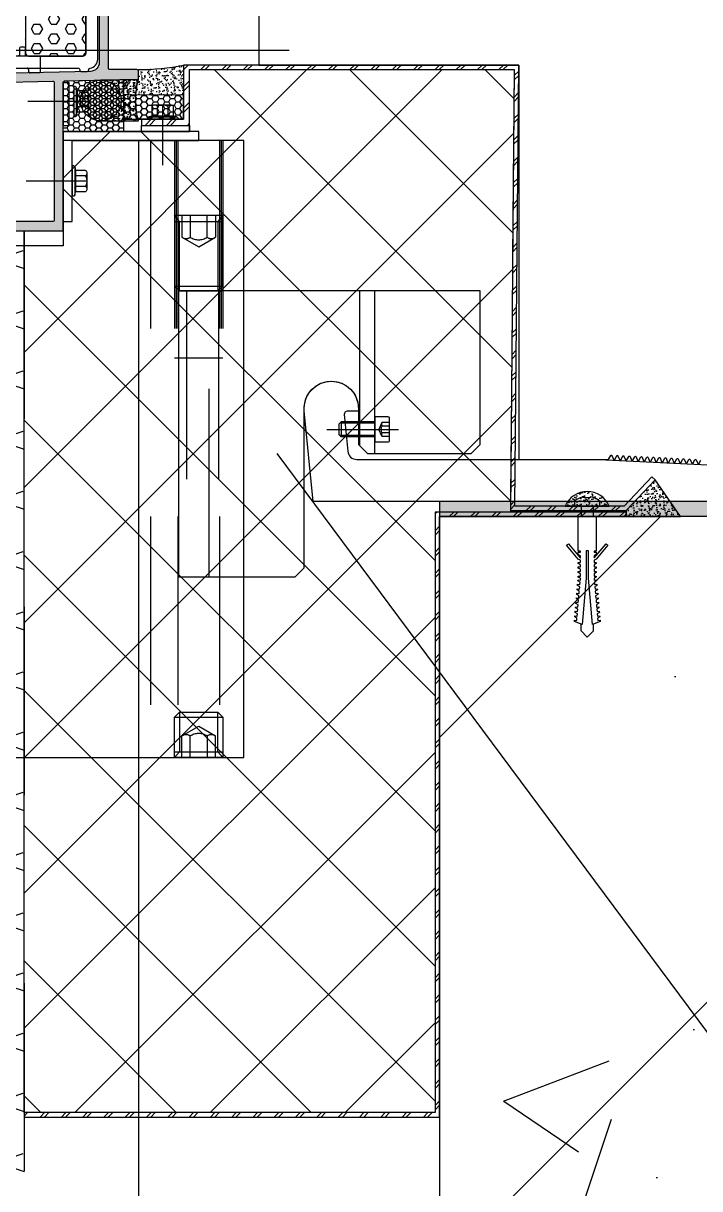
# Model space of a CAD drawing. Header units: millimetres. Extents: x 12351878 to 12381578, y 696206 to 738256.
# Drawn here: x 12376046.3 to 12376270.9, y 711310.2 to 711697.4 of the extents above; entities that cross this region are included whole.
import ezdxf

# ---------------------------------------------------------------- set-up
doc = ezdxf.new("R2010")
doc.units = ezdxf.units.MM
doc.header["$LTSCALE"] = 1000
for name, pattern in [('CENTER', [50.8, 31.75, -6.35, 6.35, -6.35]), ('CENTER2', [28.575, 19.05, -3.175, 3.175, -3.175]), ('DOT2', [0.125, 0, -0.125]), ('HIDDEN', [0.125, 0.0625, -0.0625]), ('HIDDEN2', [4.7625, 3.175, -1.5875])]:
    doc.linetypes.add(name, pattern=pattern)
for name, color, linetype in [('A-WALL', 5, 'Continuous'), ('A-WALL-PATT', 8, 'Continuous'), ('DIM_LEAD', 3, 'Continuous'), ('ELASTOMER', 6, 'Continuous'), ('ELASTOMER-V', 241, 'Continuous'), ('ELASTROMER-V', 241, 'Continuous'), ('EXTRUSION-V', 141, 'Continuous'), ('EXTRUSION1', 4, 'Continuous'), ('EXTRUSION2', 133, 'Continuous'), ('FASTENER', 191, 'Continuous'), ('GRID', 8, 'CENTER'), ('INSUL', 8, 'HIDDEN'), ('SILICONE', 8, 'Continuous'), ('STEEL', 3, 'Continuous'), ('STEEL-V', 71, 'Continuous'), ('SYMBOL', 7, 'Continuous'), ('型材断面填充', 254, 'Continuous')]:
    doc.layers.add(name, color=color, linetype=linetype)
pattern_1 = [(37.5, (-13517.786, -54191.9713), (-0.06299336, 1.92682377), [0, -1.52, 0, -1.7, 0, -1.625]), (7.5, (-13517.786, -54191.9713), (1.7697767, 2.82214607), [0, -0.82, 0, -1.37, 0, -0.525]), (327.5, (-13519.016, -54191.9713), (3.11414186, 0.005659054), [0, -0.5, 0, -1.8, 0, -2.35]), (317.5, (-13519.016, -54191.9713), (3.0061266, 0.87767556), [0, -0.25, 0, -1.18, 0, -1.35])]
pattern_2 = [(37.5, (-13517.786, -54191.9713), (-0.06299336, 1.92682377), [0, -1.52, 0, -1.7, 0, -1.625]), (7.5, (-13517.786, -54191.9713), (1.7697767, 2.82214607), [0, -0.82, 0, -1.37, 0, -0.525]), (327.5, (-13519.016, -54191.9713), (3.11414186, 0.005659054), [0, -0.5, 0, -1.8, 0, -2.35]), (317.5, (-13519.016, -54191.9713), (3.0061266, 0.87767556), [0, -0.25, 0, -1.18, 0, -1.35])]
pattern_3 = [(0, (-32889.2046, 32354.4644), (1.875, 1.082531755), [1.25, -2.5]), (120, (-32889.2046, 32354.4644), (-1.875, 1.082531755), [1.25, -2.5]), (60, (-32889.2046, 32354.4644), (4e-16, 2.16506351), [-2.5, 1.25])]

# ---------------------------------------------------------------- blocks, each defined once
blk = doc.blocks.new('*U60')
at = {"color": 0, "linetype": 'ByBlock'}
for p, q in [((-2, 0), (-2, -3.5)), ((2, 0), (2, -3.5))]:
    blk.add_line(p, q, dxfattribs=at)
blk.add_lwpolyline([(-3.63, 2.14, -0.09906), (-0.96, 3.06), (-0.96, 2.73), (0.96, 2.73), (0.96, 3.06, -0.09906), (3.63, 2.14, -0.266588), (4.2, 1.15), (4.2, 0.24, -0.414214), (3.96, 0), (-3.96, 0, -0.414214), (-4.2, 0.24), (-4.2, 1.15, -0.266588)], format="xyb", close=True, dxfattribs=at)
blk.add_lwpolyline([(-6.86, -13), (-3, -17.59), (-2.25, -17.97), (-2.25, -18.72), (-3, -18.72), (-3, -19.09), (-2.25, -19.47), (-2.25, -20.22), (-3, -20.22), (-3, -20.59), (-2.25, -20.97), (-2.25, -21.72), (-3, -21.72), (-3, -22.09), (-2.25, -22.47), (-2.25, -23.22), (-3, -23.22), (-3, -23.59), (-2.25, -23.97), (-2.25, -24.56), (-3.06, -24.49), (-3.11, -24.86), (-2.38, -25.3), (-2.45, -26.04), (-3.2, -25.98), (-3.22, -26.35), (-2.52, -26.79), (-2.58, -27.54), (-3.33, -27.47), (-3.36, -27.85), (-2.64, -28.29), (-2.72, -29.03), (-3.47, -28.97), (-3.49, -29.34), (-2.78, -29.78), (-2.85, -30.53), (-3.58, -30.46), (-3.62, -30.84), (-2.91, -31.27), (-2.97, -32.02), (-3.72, -31.96), (-3.75, -32.33), (-3.05, -32.77), (-3.11, -33.52), (-3.86, -33.45), (-3.88, -33.82), (-3.16, -34.26), (-3.24, -35.01), (-3.97, -34.95), (-4.02, -35.32), (-3.3, -35.76), (-3.36, -36.51), (-4.11, -36.44), (-4.14, -36.81), (-3.43, -37.25), (-3.49, -38), (-4.24, -37.93), (-4.28, -38.31), (-1.72, -39.28), (-0.38, -23.89), (-0.38, -14.88), (0.37, -14.88), (0.37, -23.89), (1.72, -39.28), (4.28, -38.31), (4.23, -37.93), (3.5, -38), (3.42, -37.25), (4.14, -36.81), (4.11, -36.44), (3.36, -36.51), (3.28, -35.76), (4.01, -35.32), (3.97, -34.95), (3.22, -35.01), (3.17, -34.26), (3.87, -33.82), (3.84, -33.45), (3.09, -33.52), (3.03, -32.77), (3.75, -32.33), (3.7, -31.96), (2.97, -32.02), (2.89, -31.27), (3.62, -30.84), (3.59, -30.46), (2.84, -30.53), (2.78, -29.78), (3.48, -29.34), (3.45, -28.97), (2.7, -29.03), (2.64, -28.29), (3.34, -27.85), (3.32, -27.47), (2.57, -27.54), (2.51, -26.79), (3.22, -26.35), (3.2, -25.98), (2.45, -26.04), (2.37, -25.3), (3.09, -24.86), (3.06, -24.49), (2.25, -24.56), (2.25, -23.97), (3, -23.59), (3, -23.22), (2.25, -23.22), (2.25, -22.47), (3, -22.09), (3, -21.72), (2.25, -21.72), (2.25, -20.97), (3, -20.59), (3, -20.22), (2.25, -20.22), (2.25, -19.47), (3, -19.09), (3, -18.72), (2.25, -18.72), (2.25, -17.97), (3, -17.59), (6.86, -13), (6.28, -12.51), (2.33, -17.22), (2.25, -17.22), (2.25, -16.47), (3, -16.09), (3, -15.34), (2.25, -15.34), (2.25, -14.97), (3, -14.97), (3, -3.5), (-3, -3.5), (-3, -14.97), (-2.25, -14.97), (-2.25, -15.34), (-3, -15.34), (-3, -16.09), (-2.25, -16.47), (-2.25, -17.22), (-2.34, -17.22), (-6.29, -12.51)], close=True, dxfattribs=at)
blk.add_lwpolyline([(-2, -39.18), (-2, -41.51), (0, -43.5), (2, -41.49), (2, -39.18)], dxfattribs=at)
blk = doc.blocks.new('20211011-LC14')
at = {"layer": '型材断面填充', "linetype": 'ByBlock'}
h = blk.add_hatch(color=256, dxfattribs=at)
edge = h.paths.add_edge_path()
edge.add_line((45.5, -60), (175, -60))
edge.add_line((175, -60), (175, -10.75))
edge.add_arc((175.5, -10.75), 0.5, 91.2499, 180, ccw=False)
edge.add_line((175.49, -10.25), (200, -9.72))
edge.add_line((200, -9.72), (200, -7))
edge.add_arc((199.5, -7), 0.5, 0, 90)
edge.add_line((199.5, -6.5), (190.5, -6.5))
edge.add_arc((190.5, -6), 0.5, 180, 270, ccw=False)
edge.add_line((190, -6), (190, 30.51))
edge.add_arc((189, 30.51), 1, 0, 52.4314)
edge.add_line((189.61, 31.3), (183.77, 35.79))
edge.add_arc((183.16, 35), 1, 52.4314, 90)
edge.add_line((183.16, 36), (177, 36))
edge.add_arc((177, 35.5), 0.5, 90, 180)
edge.add_line((176.5, 35.5), (176.5, 35))
edge.add_arc((177, 35), 0.5, 180, 270)
edge.add_line((177, 34.5), (178, 34.5))
edge.add_line((178, 34.5), (178, 33))
edge.add_arc((179, 33), 1, 180, 277.4377)
edge.add_arc((179.2, 32.3), 0.3, 256.3983, 360)
edge.add_line((179.5, 32.3), (179.5, 34))
edge.add_line((179.5, 34), (181.5, 34))
edge.add_line((181.5, 34), (181.5, 24))
edge.add_line((181.5, 24), (179.5, 24))
edge.add_line((179.5, 24), (179.5, 25.7))
edge.add_arc((179.2, 25.7), 0.3, 0, 103.6017)
edge.add_arc((179, 25), 1, 82.5623, 180)
edge.add_line((178, 25), (178, 23))
edge.add_arc((179, 23), 1, 180, 270)
edge.add_line((179, 22), (181.5, 22))
edge.add_arc((181.5, 24), 2, 270, 360)
edge.add_line((183.5, 24), (183.5, 27))
edge.add_arc((185.25, 27), 1.75, 0, 180, ccw=False)
edge.add_line((187, 27), (187, -4.06))
edge.add_arc((184, -4.06), 3, 271.2499, 360, ccw=False)
edge.add_line((184.07, -7.06), (132, -8.2))
edge.add_line((132, -8.2), (111.5, -8.2))
edge.add_line((111.5, -8.2), (111.5, -1.5))
edge.add_line((111.5, -1.5), (112.5, -1.5))
edge.add_line((112.5, -1.5), (112.5, 0.5))
edge.add_line((112.5, 0.5), (111.5, 0.5))
edge.add_line((111.5, 0.5), (111.5, 32))
edge.add_arc((112.5, 32), 1, 90, 180, ccw=False)
edge.add_line((112.5, 33), (116, 33))
edge.add_arc((116, 32), 1, 0, 90, ccw=False)
edge.add_line((117, 32), (117, 24))
edge.add_arc((119, 24), 2, 180, 270)
edge.add_line((119, 22), (124, 22))
edge.add_arc((124, 23), 1, 270, 360)
edge.add_line((125, 23), (125, 25))
edge.add_arc((124, 25), 1, 0, 97.4377)
edge.add_arc((123.8, 25.7), 0.3, 76.3983, 180)
edge.add_line((123.5, 25.7), (123.5, 24))
edge.add_line((123.5, 24), (120, 24))
edge.add_line((120, 24), (120, 34))
edge.add_line((120, 34), (123.5, 34))
edge.add_line((123.5, 34), (123.5, 32.3))
edge.add_arc((123.8, 32.3), 0.3, 180, 283.6017)
edge.add_arc((124, 33), 1, 262.5623, 360)
edge.add_line((125, 33), (125, 35))
edge.add_arc((124, 35), 1, 0, 90)
edge.add_line((124, 36), (103.5, 36))
edge.add_arc((103.5, 35.5), 0.5, 90, 180)
edge.add_line((103, 35.5), (103, 35))
edge.add_arc((103.5, 35), 0.5, 180, 270)
edge.add_line((103.5, 34.5), (105, 34.5))
edge.add_line((105, 34.5), (105, 33))
edge.add_arc((106, 33), 1, 180, 277.4377)
edge.add_arc((106.2, 32.3), 0.3, 256.3983, 360)
edge.add_line((106.5, 32.3), (106.5, 34))
edge.add_line((106.5, 34), (108.5, 34))
edge.add_line((108.5, 34), (108.5, 24))
edge.add_line((108.5, 24), (106.5, 24))
edge.add_line((106.5, 24), (106.5, 25.7))
edge.add_arc((106.2, 25.7), 0.3, 0, 103.6017)
edge.add_arc((106, 25), 1, 82.5623, 180)
edge.add_line((105, 25), (105, 19.5))
edge.add_arc((105.5, 19.5), 0.5, 180, 270)
edge.add_arc((105.5, 19.5), 0.5, 270, 360)
edge.add_line((106, 19.5), (106, 21.5))
edge.add_arc((106.5, 21.5), 0.5, 90, 180, ccw=False)
edge.add_line((106.5, 22), (108, 22))
edge.add_arc((108, 21.5), 0.5, 0, 90, ccw=False)
edge.add_line((108.5, 21.5), (108.5, -7.73))
edge.add_arc((107.5, -7.73), 1, 271.2499, 360, ccw=False)
edge.add_line((107.52, -8.73), (45.5, -10))
edge.add_line((45.5, -10), (45.5, -60))
edge = h.paths.add_edge_path(flags=16)
edge.add_arc((75.01, -51.29), 1.25, 42.0226, 150)
edge.add_arc((75.01, -51.29), 1.25, 150, 222.0226)
edge.add_arc((72, -54), 2.8, 38.5196, 42.0226, ccw=False)
edge.add_line((74.19, -52.26), (74.07, -52.35))
edge.add_arc((72, -54), 2.65, 21.4804, 38.5196, ccw=False)
edge.add_line((74.47, -53.03), (74.61, -52.97))
edge.add_arc((72, -54), 2.8, -81.4804, 21.4804, ccw=False)
edge.add_line((72.41, -56.77), (72.39, -56.62))
edge.add_arc((72, -54), 2.65, 261.4804, 278.5196, ccw=False)
edge.add_line((71.61, -56.62), (71.59, -56.77))
edge.add_arc((72, -54), 2.8, 158.5196, 261.4804, ccw=False)
edge.add_line((69.39, -52.97), (69.53, -53.03))
edge.add_arc((72, -54), 2.65, 141.4804, 158.5196, ccw=False)
edge.add_line((69.93, -52.35), (69.81, -52.26))
edge.add_arc((72, -54), 2.8, 137.9774, 141.4804, ccw=False)
edge.add_arc((68.99, -51.29), 1.25, 317.9774, 390)
edge.add_arc((68.99, -51.29), 1.25, 30, 137.9774)
edge.add_arc((72, -54), 5.3, 137.9774, 205.5332)
edge.add_arc((66.77, -56.5), 0.5, -90, 25.5332, ccw=False)
edge.add_line((66.77, -57), (49, -57))
edge.add_arc((49, -56.5), 0.5, 180, 270, ccw=False)
edge.add_line((48.5, -56.5), (48.5, -13.51))
edge.add_arc((49, -13.51), 0.5, 91.2499, 180, ccw=False)
edge.add_line((48.99, -13.01), (70.24, -12.55))
edge.add_arc((70.25, -13.05), 0.5, 0, 91.2499, ccw=False)
edge.add_line((70.75, -13.05), (70.75, -17.47))
edge.add_arc((70.25, -17.47), 0.5, 287.5612, 360, ccw=False)
edge.add_arc((72, -23), 5.3, 107.5612, 222.0226)
edge.add_arc((68.99, -25.71), 1.25, 222.0226, 330)
edge.add_arc((68.99, -25.71), 1.25, 330, 402.0226)
edge.add_arc((72, -23), 2.8, 218.5196, 222.0226, ccw=False)
edge.add_line((69.81, -24.74), (69.93, -24.65))
edge.add_arc((72, -23), 2.65, 201.4804, 218.5196, ccw=False)
edge.add_line((69.53, -23.97), (69.39, -24.03))
edge.add_arc((72, -23), 2.8, 98.5196, 201.4804, ccw=False)
edge.add_line((71.59, -20.23), (71.61, -20.38))
edge.add_arc((72, -23), 2.65, 81.4804, 98.5196, ccw=False)
edge.add_line((72.39, -20.38), (72.41, -20.23))
edge.add_arc((72, -23), 2.8, -21.4804, 81.4804, ccw=False)
edge.add_line((74.61, -24.03), (74.47, -23.97))
edge.add_arc((72, -23), 2.65, 321.4804, 338.5196, ccw=False)
edge.add_line((74.07, -24.65), (74.19, -24.74))
edge.add_arc((72, -23), 2.8, 317.9774, 321.4804, ccw=False)
edge.add_arc((75.01, -25.71), 1.25, 137.9774, 210)
edge.add_arc((75.01, -25.71), 1.25, 210, 317.9774)
edge.add_arc((72, -23), 5.3, 317.9774, 432.4388)
edge.add_arc((73.75, -17.47), 0.5, 180, 252.4388, ccw=False)
edge.add_line((73.25, -17.47), (73.25, -12.97))
edge.add_arc((73.75, -12.97), 0.5, 91.2499, 180, ccw=False)
edge.add_line((73.74, -12.47), (148.24, -10.85))
edge.add_arc((148.25, -11.35), 0.5, 0, 91.2499, ccw=False)
edge.add_line((148.75, -11.35), (148.75, -17.47))
edge.add_arc((148.25, -17.47), 0.5, 287.5612, 360, ccw=False)
edge.add_arc((150, -23), 5.3, 107.5612, 222.0226)
edge.add_arc((146.99, -25.71), 1.25, 222.0226, 330)
edge.add_arc((146.99, -25.71), 1.25, 330, 402.0226)
edge.add_arc((150, -23), 2.8, 218.5196, 222.0226, ccw=False)
edge.add_line((147.81, -24.74), (147.93, -24.65))
edge.add_arc((150, -23), 2.65, 201.4804, 218.5196, ccw=False)
edge.add_line((147.53, -23.97), (147.39, -24.03))
edge.add_arc((150, -23), 2.8, 98.5196, 201.4804, ccw=False)
edge.add_line((149.59, -20.23), (149.61, -20.38))
edge.add_arc((150, -23), 2.65, 81.4804, 98.5196, ccw=False)
edge.add_line((150.39, -20.38), (150.41, -20.23))
edge.add_arc((150, -23), 2.8, -21.4804, 81.4804, ccw=False)
edge.add_line((152.61, -24.03), (152.47, -23.97))
edge.add_arc((150, -23), 2.65, 321.4804, 338.5196, ccw=False)
edge.add_line((152.07, -24.65), (152.19, -24.74))
edge.add_arc((150, -23), 2.8, 317.9774, 321.4804, ccw=False)
edge.add_arc((153.01, -25.71), 1.25, 137.9774, 210)
edge.add_arc((153.01, -25.71), 1.25, 210, 317.9774)
edge.add_arc((150, -23), 5.3, 317.9774, 432.4388)
edge.add_arc((151.75, -17.47), 0.5, 180, 252.4388, ccw=False)
edge.add_line((151.25, -17.47), (151.25, -11.27))
edge.add_arc((151.75, -11.27), 0.5, 91.2499, 180, ccw=False)
edge.add_line((151.74, -10.77), (171.49, -10.34))
edge.add_arc((171.5, -10.84), 0.5, 0, 91.2499, ccw=False)
edge.add_line((172, -10.84), (172, -56.5))
edge.add_arc((171.5, -56.5), 0.5, -90, 0, ccw=False)
edge.add_line((171.5, -57), (155.23, -57))
edge.add_arc((155.23, -56.5), 0.5, 154.4668, 270, ccw=False)
edge.add_arc((150, -54), 5.3, 334.4668, 402.0226)
edge.add_arc((153.01, -51.29), 1.25, 42.0226, 150)
edge.add_arc((153.01, -51.29), 1.25, 150, 222.0226)
edge.add_arc((150, -54), 2.8, 38.5196, 42.0226, ccw=False)
edge.add_line((152.19, -52.26), (152.07, -52.35))
edge.add_arc((150, -54), 2.65, 21.4804, 38.5196, ccw=False)
edge.add_line((152.47, -53.03), (152.61, -52.97))
edge.add_arc((150, -54), 2.8, -81.4804, 21.4804, ccw=False)
edge.add_line((150.41, -56.77), (150.39, -56.62))
edge.add_arc((150, -54), 2.65, 261.4804, 278.5196, ccw=False)
edge.add_line((149.61, -56.62), (149.59, -56.77))
edge.add_arc((150, -54), 2.8, 158.5196, 261.4804, ccw=False)
edge.add_line((147.39, -52.97), (147.53, -53.03))
edge.add_arc((150, -54), 2.65, 141.4804, 158.5196, ccw=False)
edge.add_line((147.93, -52.35), (147.81, -52.26))
edge.add_arc((150, -54), 2.8, 137.9774, 141.4804, ccw=False)
edge.add_arc((146.99, -51.29), 1.25, 317.9774, 390)
edge.add_arc((146.99, -51.29), 1.25, 30, 137.9774)
edge.add_arc((150, -54), 5.3, 137.9774, 205.5332)
edge.add_arc((144.77, -56.5), 0.5, -90, 25.5332, ccw=False)
edge.add_line((144.77, -57), (116.23, -57))
edge.add_arc((116.23, -56.5), 0.5, 154.4668, 270, ccw=False)
edge.add_arc((111, -54), 5.3, 334.4668, 402.0226)
edge.add_arc((114.01, -51.29), 1.25, 42.0226, 150)
edge.add_arc((114.01, -51.29), 1.25, 150, 222.0226)
edge.add_arc((111, -54), 2.8, 38.5196, 42.0226, ccw=False)
edge.add_line((113.19, -52.26), (113.07, -52.35))
edge.add_arc((111, -54), 2.65, 21.4804, 38.5196, ccw=False)
edge.add_line((113.47, -53.03), (113.61, -52.97))
edge.add_arc((111, -54), 2.8, -81.4804, 21.4804, ccw=False)
edge.add_line((111.41, -56.77), (111.39, -56.62))
edge.add_arc((111, -54), 2.65, 261.4804, 278.5196, ccw=False)
edge.add_line((110.61, -56.62), (110.59, -56.77))
edge.add_arc((111, -54), 2.8, 158.5196, 261.4804, ccw=False)
edge.add_line((108.39, -52.97), (108.53, -53.03))
edge.add_arc((111, -54), 2.65, 141.4804, 158.5196, ccw=False)
edge.add_line((108.93, -52.35), (108.81, -52.26))
edge.add_arc((111, -54), 2.8, 137.9774, 141.4804, ccw=False)
edge.add_arc((107.99, -51.29), 1.25, 317.9774, 390)
edge.add_arc((107.99, -51.29), 1.25, 30, 137.9774)
edge.add_arc((111, -54), 5.3, 137.9774, 205.5332)
edge.add_arc((105.77, -56.5), 0.5, -90, 25.5332, ccw=False)
edge.add_line((105.77, -57), (77.23, -57))
edge.add_arc((77.23, -56.5), 0.5, 154.4668, 270, ccw=False)
edge.add_arc((72, -54), 5.3, 334.4668, 402.0226)
at = {"color": 0, "linetype": 'ByBlock'}
for points in [[(45.5, -60), (175, -60), (175, -10.75, -0.407839), (175.49, -10.25), (200, -9.72), (200, -7, 0.414214), (199.5, -6.5), (190.5, -6.5, -0.414214), (190, -6), (190, 30.51, 0.232852), (189.61, 31.3), (183.77, 35.79, 0.165408), (183.16, 36), (177, 36, 0.414214), (176.5, 35.5), (176.5, 35, 0.414214), (177, 34.5), (178, 34.5), (178, 33, 0.452767), (179.13, 32.01, 0.485583), (179.5, 32.3), (179.5, 34), (181.5, 34), (181.5, 24), (179.5, 24), (179.5, 25.7, 0.485583), (179.13, 25.99, 0.452767), (178, 25), (178, 23, 0.414214), (179, 22), (181.5, 22, 0.414214), (183.5, 24), (183.5, 27, -1), (187, 27), (187, -4.06, -0.407839), (184.07, -7.06), (132, -8.2), (111.5, -8.2), (111.5, -1.5), (112.5, -1.5), (112.5, 0.5), (111.5, 0.5), (111.5, 32, -0.414214), (112.5, 33), (116, 33, -0.414214), (117, 32), (117, 24, 0.414214), (119, 22), (124, 22, 0.414214), (125, 23), (125, 25, 0.452767), (123.87, 25.99, 0.485583), (123.5, 25.7), (123.5, 24), (120, 24), (120, 34), (123.5, 34), (123.5, 32.3, 0.485583), (123.87, 32.01, 0.452767), (125, 33), (125, 35, 0.414214), (124, 36), (103.5, 36, 0.414214), (103, 35.5), (103, 35, 0.414214), (103.5, 34.5), (105, 34.5), (105, 33, 0.452767), (106.13, 32.01, 0.485583), (106.5, 32.3), (106.5, 34), (108.5, 34), (108.5, 24), (106.5, 24), (106.5, 25.7, 0.485583), (106.13, 25.99, 0.452767), (105, 25), (105, 19.5, 0.414214), (105.5, 19, 0.414214), (106, 19.5), (106, 21.5, -0.414214), (106.5, 22), (108, 22, -0.414214), (108.5, 21.5), (108.5, -7.73, -0.407839), (107.52, -8.73), (45.5, -10)], [(75.94, -50.45, 0.509401), (73.93, -50.66, 0.325029), (74.08, -52.13, -0.015286), (74.19, -52.26), (74.07, -52.35, -0.074485), (74.47, -53.03), (74.61, -52.97, -0.482132), (72.41, -56.77), (72.39, -56.62, -0.074485), (71.61, -56.62), (71.59, -56.77, -0.482132), (69.39, -52.97), (69.53, -53.03, -0.074485), (69.93, -52.35), (69.81, -52.26, -0.015286), (69.92, -52.13, 0.325029), (70.07, -50.66, 0.509401), (68.06, -50.45, 0.303613), (67.22, -56.28, -0.55165), (66.77, -57), (49, -57, -0.414214), (48.5, -56.5), (48.5, -13.51, -0.407839), (48.99, -13.01), (70.24, -12.55, -0.420617), (70.75, -13.05), (70.75, -17.47, -0.327038), (70.4, -17.95, 0.545565), (68.06, -26.55, 0.509401), (70.07, -26.34, 0.325029), (69.92, -24.87, -0.015286), (69.81, -24.74), (69.93, -24.65, -0.074485), (69.53, -23.97), (69.39, -24.03, -0.482132), (71.59, -20.23), (71.61, -20.38, -0.074485), (72.39, -20.38), (72.41, -20.23, -0.482132), (74.61, -24.03), (74.47, -23.97, -0.074485), (74.07, -24.65), (74.19, -24.74, -0.015286), (74.08, -24.87, 0.325029), (73.93, -26.34, 0.509401), (75.94, -26.55, 0.545565), (73.6, -17.95, -0.327038), (73.25, -17.47), (73.25, -12.97, -0.407839), (73.74, -12.47), (148.24, -10.85, -0.420617), (148.75, -11.35), (148.75, -17.47, -0.327038), (148.4, -17.95, 0.545565), (146.06, -26.55, 0.509401), (148.07, -26.34, 0.325029), (147.92, -24.87, -0.015286), (147.81, -24.74), (147.93, -24.65, -0.074485), (147.53, -23.97), (147.39, -24.03, -0.482132), (149.59, -20.23), (149.61, -20.38, -0.074485), (150.39, -20.38), (150.41, -20.23, -0.482132), (152.61, -24.03), (152.47, -23.97, -0.074485), (152.07, -24.65), (152.19, -24.74, -0.015286), (152.08, -24.87, 0.325029), (151.93, -26.34, 0.509401), (153.94, -26.55, 0.545565), (151.6, -17.95, -0.327038), (151.25, -17.47), (151.25, -11.27, -0.407839), (151.74, -10.77), (171.49, -10.34, -0.420617), (172, -10.84), (172, -56.5, -0.414214), (171.5, -57), (155.23, -57, -0.55165), (154.78, -56.28, 0.303613), (153.94, -50.45, 0.509401), (151.93, -50.66, 0.325029), (152.08, -52.13, -0.015286), (152.19, -52.26), (152.07, -52.35, -0.074485), (152.47, -53.03), (152.61, -52.97, -0.482132), (150.41, -56.77), (150.39, -56.62, -0.074485), (149.61, -56.62), (149.59, -56.77, -0.482132), (147.39, -52.97), (147.53, -53.03, -0.074485), (147.93, -52.35), (147.81, -52.26, -0.015286), (147.92, -52.13, 0.325029), (148.07, -50.66, 0.509401), (146.06, -50.45, 0.303613), (145.22, -56.28, -0.55165), (144.77, -57), (116.23, -57, -0.55165), (115.78, -56.28, 0.303613), (114.94, -50.45, 0.509401), (112.93, -50.66, 0.325029), (113.08, -52.13, -0.015286), (113.19, -52.26), (113.07, -52.35, -0.074485), (113.47, -53.03), (113.61, -52.97, -0.482132), (111.41, -56.77), (111.39, -56.62, -0.074485), (110.61, -56.62), (110.59, -56.77, -0.482132), (108.39, -52.97), (108.53, -53.03, -0.074485), (108.93, -52.35), (108.81, -52.26, -0.015286), (108.92, -52.13, 0.325029), (109.07, -50.66, 0.509401), (107.06, -50.45, 0.303613), (106.22, -56.28, -0.55165), (105.77, -57), (77.23, -57, -0.55165), (76.78, -56.28, 0.303613)]]:
    blk.add_lwpolyline(points, format="xyb", close=True, dxfattribs=at)
blk = doc.blocks.new('*U74')
at = {"linetype": 'ByBlock', "lineweight": -2}
for p, q in [((-3.54, 4.4), (-3.54, 1.14)), ((2.66, 4.86), (-2.66, 4.86)), ((-1.77, 4.4), (-1.77, 1.14)), ((1.77, 4.4), (1.77, 1.14)), ((3.54, 4.4), (3.54, 1.14)), ((-5.03, 0.51), (-5.03, 0)), ((5.03, 0), (-5.03, 0)), ((-4.69, 0.86), (-3.54, 1.14)), ((4.69, 0.86), (-4.69, 0.86)), ((3.54, 1.14), (-3.54, 1.14)), ((-2.33, 0.86), (-1.77, 1.14)), ((2.46, 0.86), (1.77, 1.14)), ((4.69, 0.86), (3.54, 1.14)), ((5.03, 0.51), (5.03, 0))]:
    blk.add_line(p, q, dxfattribs=at)
for centre, radius, start, end in [((-2.66, 3.77), 1.09, 35.4009, 144.5991), ((0, 1.2), 3.66, 61.0594, 118.9406), ((2.66, 3.77), 1.09, 35.4009, 144.5991), ((-4.69, 0.51), 0.343, 90, 180), ((4.69, 0.51), 0.343, 0, 90)]:
    blk.add_arc(centre, radius, start, end, dxfattribs=at)
at = {"layer": 'GRID', "ltscale": 0.5}
blk.add_line((0, 4.86), (0, -15.25), dxfattribs=at)
blk = doc.blocks.new('M16x25紧定螺钉')
at = {"color": 0, "linetype": 'HIDDEN'}
for p, q in [((-6.4, 23.09), (-8, 25)), ((8, 25), (-8, 25)), ((-5.57, 25), (-5.57, 17.86)), ((5.57, 25), (5.57, 17.86)), ((8, 25), (6.4, 23.09)), ((-8, 23.09), (8, 23.09)), ((-6.4, 0), (-6.4, 23.09)), ((6.4, 23.09), (6.4, 0))]:
    blk.add_line(p, q, dxfattribs=at)
at = {"color": 0, "linetype": 'ByBlock'}
for p, q in [((-8, 25), (-8, 1.6)), ((8, 1.6), (8, 25)), ((8, 1.6), (8, 25)), ((-8, 1.6), (8, 1.6)), ((-8, 1.6), (-6.4, 0)), ((-6.4, 0), (6.4, 0)), ((6.4, 0), (8, 1.6))]:
    blk.add_line(p, q, dxfattribs=at)
at = {"color": 0, "linetype": 'HIDDEN'}
blk.add_lwpolyline([(-2.79, 25), (-2.79, 17.86, -0.361797), (-5.57, 17.86), (0, 14.64), (5.57, 17.86, -0.361797), (2.79, 17.86), (2.79, 25)], format="xyb", dxfattribs=at)
blk.add_arc((0, 21.78), 4.81, 234.6155, 305.3845, dxfattribs=at)
blk = doc.blocks.new('HSM05x12')
at = {"layer": 'FASTENER', "color": 9, "linetype": 'CENTER2'}
blk.add_line((0, -15.98), (0, 7.8), dxfattribs=at)
at = {"layer": 'FASTENER', "color": 8, "linetype": 'HIDDEN2'}
for p, q in [((-2.31, 4.82), (-2.31, 2.32)), ((-1.15, 2.32), (-1.15, 4.82)), ((1.15, 4.82), (1.15, 2.32)), ((2.31, 2.32), (2.31, 4.82)), ((-2.5, 0), (-2.5, -6)), ((-2.31, 2.32), (0, 1.24)), ((-2, 0), (-2, -6)), ((2.31, 2.32), (0, 1.24)), ((2, 0), (2, -6)), ((2.5, 0), (2.5, -6))]:
    blk.add_line(p, q, dxfattribs=at)
at = {"layer": 'FASTENER'}
for p, q in [((-2.5, -6), (-2.5, -11.2)), ((2.5, -6), (2.5, -11.2)), ((-2.5, -11.2), (-1.7, -12)), ((2.5, -11.2), (1.7, -12)), ((-1.7, -12), (1.7, -12))]:
    blk.add_line(p, q, dxfattribs=at)
at = {"layer": 'FASTENER', "color": 8}
for p, q in [((-2, -6), (-2, -11.7)), ((2, -6), (2, -11.7)), ((-2.5, -11.2), (2.5, -11.2))]:
    blk.add_line(p, q, dxfattribs=at)
at = {"layer": 'FASTENER'}
blk.add_lwpolyline([(-4.14, 0), (4.14, 0), (4.14, 4.32, 0.414214), (3.64, 4.82), (-3.64, 4.82, 0.414214), (-4.14, 4.32)], format="xyb", close=True, dxfattribs=at)
at = {"layer": 'FASTENER', "color": 8, "linetype": 'HIDDEN2'}
for centre, radius, start, end in [((-1.73, 3.56), 1.37, 245, 295), ((0, 4.21), 2.22, 238.6025, 301.3975), ((1.73, 3.56), 1.37, 245, 295)]:
    blk.add_arc(centre, radius, start, end, dxfattribs=at)
blk = doc.blocks.new('*U61')
at = {"color": 0, "linetype": 'HIDDEN'}
for p, q in [((-6.4, 23.09), (-8, 25)), ((8, 25), (-8, 25)), ((-5.57, 25), (-5.57, 17.86)), ((5.57, 25), (5.57, 17.86)), ((8, 25), (6.4, 23.09)), ((-8, 23.09), (8, 23.09)), ((-6.4, 10), (-6.4, 23.09)), ((6.4, 23.09), (6.4, 10))]:
    blk.add_line(p, q, dxfattribs=at)
at = {"color": 0, "linetype": 'ByBlock'}
for p, q in [((-8, 25), (-8, 11.6)), ((8, 11.6), (8, 25)), ((8, 11.6), (8, 25)), ((-8, 11.6), (8, 11.6)), ((-8, 11.6), (-6.4, 10)), ((-6.4, 10), (6.4, 10)), ((6.4, 10), (8, 11.6))]:
    blk.add_line(p, q, dxfattribs=at)
at = {"color": 0, "linetype": 'HIDDEN'}
blk.add_lwpolyline([(-2.79, 25), (-2.79, 17.86, -0.361797), (-5.57, 17.86), (0, 14.64), (5.57, 17.86, -0.361797), (2.79, 17.86), (2.79, 25)], format="xyb", dxfattribs=at)
blk.add_arc((0, 21.78), 4.81, 234.6155, 305.3845, dxfattribs=at)
blk = doc.blocks.new('20221207-AZM03')
at = {"layer": 'ELASTROMER-V', "linetype": 'HIDDEN'}
h = blk.add_hatch(dxfattribs=at)
h.set_pattern_fill('ANSI36', color=256, scale=10, angle=90, style=0)
h.set_pattern_definition([(135, (-55034.2833, 15066.2721), (-2.43067956, 0.662912607), [3.125, -0.625, 0, -0.625])])
h.paths.add_polyline_path([(0, 5), (0, 0), (215.04, 0), (215.04, 5)])
blk.add_lwpolyline([(0, 5), (0, 0), (215.04, 0), (215.04, 5)], close=True, dxfattribs=at)
at = {"layer": 'EXTRUSION-V', "linetype": 'HIDDEN'}
for p, q in [((-100, 125, 0), (-100, -80, 0)), ((-96, 125, -0.01), (-96, -80, 0)), ((-88, 125, -0.01), (-88, 52.6, -0.01)), ((-87.5, 125, -0.01), (-87.5, 52.6, -0.01)), ((-86.9, 125, -0.01), (-86.9, -80)), ((-73.1, 125, -0.01), (-73.1, -80)), ((-72.5, 125, -0.01), (-72.5, 52.6, -0.01)), ((-72, 125, -0.01), (-72, 52.6, -0.01)), ((-84.07, 75), (-84.07, -20)), ((-76.55, -20), (-76.55, 75)), ((-73.4, 75), (-73.4, -20)), ((-26.46, 23.5, -0.01), (-26.46, 75, -0.01)), ((-21.46, 21, -0.01), (-21.46, 75, -0.01)), ((-72, 52.6, -0.01), (-88, 52.6, -0.01))]:
    blk.add_line(p, q, dxfattribs=at)
at = {"layer": 'EXTRUSION2'}
blk.add_lwpolyline([(-125.01, 125), (-125.01, 90), (-185, 90), (-185, -80), (-65, -80), (-65, 125)], close=True, dxfattribs=at)
at = {"layer": 'EXTRUSION2', "elevation": 0.01}
blk.add_lwpolyline([(13.5, 24), (13.5, 75), (-86.7, 75), (-86.7, -20), (-47.96, -20), (-45.96, -18), (-44.96, -17), (-44.96, 36, -1), (-26.96, 36), (-26.96, 24), (-23.96, 21), (10.5, 21)], format="xyb", close=True, dxfattribs=at)
at = {"layer": 'EXTRUSION2'}
blk.add_lwpolyline([(215.04, 5), (24.87, 5), (-41.96, 5), (-44.92, 35.2, -1.069153), (-26.97, 35.6, -0.471403), (-27.46, 35), (-29.96, 35), (-30.67, 35, 0.442439), (-31.66, 33.9), (-30.5, 21.71, 0.38654), (-27.51, 19), (55.82, 19, 0.276468), (56.26, 19.26), (56.83, 20.33, -0.633585), (57.24, 20.31), (57.76, 19.04, 0.633585), (58.18, 19.02), (58.82, 20.23, -0.633585), (59.24, 20.2), (59.76, 18.94, 0.633585), (60.18, 18.92), (60.82, 20.12, -0.633585), (61.24, 20.1), (61.76, 18.84, 0.633585), (62.17, 18.82), (62.82, 20.02, -0.633585), (63.24, 20), (63.76, 18.74, 0.633585), (64.17, 18.72), (64.82, 19.92, -0.633585), (65.23, 19.9), (65.75, 18.64, 0.633585), (66.17, 18.62), (66.81, 19.82, -0.633585), (67.23, 19.8), (67.75, 18.54, 0.633585), (68.17, 18.51), (68.81, 19.72, -0.633585), (69.23, 19.7), (69.75, 18.43, 0.633585), (70.16, 18.41), (70.81, 19.62, -0.633585), (71.23, 19.6), (71.75, 18.33, 0.633585), (72.16, 18.31), (72.81, 19.52, -0.633585), (73.22, 19.5), (73.74, 18.23, 0.633585), (74.16, 18.21), (74.8, 19.42, -0.633585), (75.22, 19.4), (75.74, 18.13, 0.633585), (76.16, 18.11), (76.8, 19.32, -0.633585), (77.22, 19.29), (77.74, 18.03, 0.633585), (78.15, 18.01), (78.8, 19.21, -0.633585), (79.21, 19.19), (79.74, 17.93, 0.633585), (80.15, 17.91), (80.8, 19.11, -0.633585), (81.21, 19.09), (81.73, 17.83, 0.633585), (82.15, 17.81), (82.79, 19.01, -0.633585), (83.21, 18.99), (83.73, 17.73, 0.633585), (84.15, 17.71), (84.79, 18.91, -0.633585), (85.21, 18.89), (85.73, 17.63, 0.633585), (86.14, 17.6), (86.79, 18.81, -0.633585)], format="xyb", dxfattribs=at)
at = {"layer": 'FASTENER'}
blk.add_blockref('M16x25紧定螺钉', (-80, 75), dxfattribs=at)
at = {"layer": 'FASTENER', "rotation": 270.0000000004102}
blk.add_blockref('HSM05x12', (-21.46, 29), dxfattribs=at)
at = {"layer": 'FASTENER', "xscale": -1, "rotation": 180}
blk.add_blockref('*U61', (-80, -55), dxfattribs=at)
blk = doc.blocks.new('*U82')
at = {"layer": 'INSUL'}
h = blk.add_hatch(dxfattribs=at)
h.set_pattern_fill('保温棉50', color=256, scale=2.5, angle=90, pattern_type=2)
h.set_pattern_definition([(108.43495, (2.5, -7.5), (-50, 130), [15.8115, -142.3024]), (18.43495, (-47.5, -22.5), (100, 40), [47.435, -110.6789]), (71.56505, (-2.5, -7.5), (4e-11, 20), [15.8115, -142.3024]), (161.56505, (-2.5, 7.5), (-50, 10), [47.435, -110.6789])])
h.paths.add_polyline_path([(0, 0), (50, 0), (50, 790), (0, 790)])
blk.add_lwpolyline([(0, 0), (50, 0), (50, 790), (0, 790)], close=True, dxfattribs=at)
blk = doc.blocks.new('gyqs3')
at = {"layer": 'A-WALL-PATT'}
h = blk.add_hatch(dxfattribs=at)
h.set_pattern_fill('钢筋混凝土', color=256, scale=50, style=0)
h.set_pattern_definition([(45, (-12372697.5, -705372.93), (-88.3883476, 88.3883476), []), (50, (-12372697.5, -705372.93), (358.630091, -31.3760675), [37.5, -412.5]), (355, (-12372697.5, -705372.93), (-69.375667, 376.096067), [30, -330]), (100.4514, (-12372667.6, -705375.54), (289.254691, 344.719771), [31.870095, -350.571056]), (46.1842, (-12372697.5, -705272.93), (533.620524, -82.759507), [56.25, -618.75]), (96.6356, (-12372653.03, -705279.8), (467.331353, 487.058935), [47.805144, -525.8565]), (351.1842, (-12372697.5, -705272.93), (467.330973, 487.0593), [45, -495]), (21, (-12372647.5, -705297.93), (298.453526, -201.309445), [37.5, -412.5]), (326, (-12372647.5, -705297.93), (121.657666, 362.575023), [30, -330]), (71.4514, (-12372622.63, -705314.7), (420.111314, 161.265248), [31.870095, -350.571056]), (37.5, (-12372697.5, -705372.93), (6.0799277, 166.4469269), [0, -326, 0, -335, 0, -331.25]), (7.5, (-12372697.5, -705372.93), (131.5347687, 197.205856), [0, -191, 0, -318.5, 0, -126.25]), (327.5, (-12372809, -705372.93), (266.9112181, -11.2774359), [0, -125, 0, -390, 0, -517.5]), (317.5, (-12372859, -705372.93), (291.5930847, 50.052491), [0, -162.5, 0, -259, 0, -367.5])])
h.paths.add_polyline_path([(3737, 504.74), (5337, 504.74), (5337, 2560.57), (6790.5, 2560.57), (6790.5, 2710.57), (5337, 2710.57), (5337, 4104.74), (3737, 4104.74), (3737, 2560.57), (3487, 2560.57), (3487, 2310.57), (3737, 2310.57)])
at = {"layer": 'ELASTOMER-V', "linetype": 'ByBlock'}
h = blk.add_hatch(dxfattribs=at)
h.set_pattern_fill('HONEY', color=256, scale=10, style=0)
h.set_pattern_definition(pattern_3)
edge = h.paths.add_edge_path()
edge.add_line((3362, 2688.57), (3362, 2704.82))
edge.add_arc((3362.5, 2704.82), 0.5, 91.2499, 180, ccw=False)
edge.add_line((3362.49, 2705.32), (3382, 2705.77))
edge.add_line((3382, 2705.77), (3382, 2688.57))
edge.add_line((3382, 2688.57), (3362, 2688.57))
h = blk.add_hatch(dxfattribs=at)
h.set_pattern_fill('HONEY', color=256, scale=10, style=0)
h.set_pattern_definition([(0, (-28725.5163, 34041.0529), (1.875, 1.082531755), [1.25, -2.5]), (120, (-28725.5163, 34041.0529), (-1.875, 1.082531755), [1.25, -2.5]), (60, (-28725.5163, 34041.0529), (4e-16, 2.16506351), [-2.5, 1.25])])
edge = h.paths.add_edge_path()
edge.add_arc((3374.5, 2698.83), 6.75, 0, 360)
h = blk.add_hatch(dxfattribs=at)
h.set_pattern_fill('HONEY', color=256, scale=10, style=0)
h.set_pattern_definition(pattern_3)
h.paths.add_polyline_path([(3382, 2692.67), (3402, 2692.57), (3402, 2700.57), (3382, 2700.67)])
at = {"layer": 'ELASTROMER-V', "linetype": 'HIDDEN2'}
h = blk.add_hatch(dxfattribs=at)
h.set_pattern_fill('HEX', color=256, scale=15)
h.set_pattern_definition([(0, (-15583.2114, 98934.392), (0, 3.24759526), [1.875, -3.75]), (120, (-15583.2114, 98934.392), (-2.8125, -1.62379763), [1.875, -3.75]), (60, (-15581.3364, 98934.392), (-2.8125, 1.62379763), [1.875, -3.75])])
edge = h.paths.add_edge_path()
edge.add_arc((3368.5, 2714.57), 1, 270, 360)
edge.add_line((3369.5, 2714.57), (3369.5, 2732.07))
edge.add_arc((3368.5, 2732.07), 1, 360, 450)
edge.add_line((3368.5, 2733.07), (3363, 2733.07))
edge.add_arc((3363, 2732.07), 1, 450, 540)
edge.add_line((3362, 2732.07), (3362, 2729.57))
edge.add_arc((3361, 2729.57), 1, 270, 360, ccw=False)
edge.add_line((3361, 2728.57), (3350.5, 2728.57))
edge.add_arc((3350.5, 2727.57), 1, 450, 540)
edge.add_line((3349.5, 2727.57), (3349.5, 2714.57))
edge.add_arc((3350.5, 2714.57), 1, 540, 630)
edge.add_line((3350.5, 2713.57), (3368.5, 2713.57))
at = {"layer": 'INSUL', "linetype": 'ByBlock'}
h = blk.add_hatch(dxfattribs=at)
h.set_pattern_fill('ANSI37', color=256, scale=20)
h.set_pattern_definition([(45, (-12372697.5, -705372.928), (-22.4506403, 22.4506403), []), (135, (-12372697.5, -705372.928), (-22.4506403, -22.4506403), [])])
h.paths.add_polyline_path([(3404, 2709.07), (3511.82, 2709.07), (3510.5, 2562.07), (3485.5, 2562.07), (3485.5, 2362.57), (3349, 2362.57), (3349, 2655.57), (3362, 2655.57), (3362, 2688.57), (3404, 2688.57)])
at = {"layer": 'SILICONE', "linetype": 'ByBlock'}
h = blk.add_hatch(dxfattribs=at)
h.set_pattern_fill('AR-SAND', color=256, angle=270, style=0)
h.set_pattern_definition([(307.5, (-32889.2046, 32354.4644), (1.92682377, 0.06299336), [0, -1.52, 0, -1.7, 0, -1.625]), (277.5, (-32889.2046, 32354.4644), (2.82214607, -1.7697767), [0, -0.82, 0, -1.37, 0, -0.525]), (237.5, (-32889.2046, 32355.6944), (0.005659054, -3.11414186), [0, -0.5, 0, -1.8, 0, -2.35]), (227.5, (-32889.2046, 32355.6944), (0.87767556, -3.0061266), [0, -0.25, 0, -1.18, 0, -1.35])])
edge = h.paths.add_edge_path()
edge.add_line((3382, 2700.67), (3382, 2705.75))
edge.add_line((3382, 2705.75), (3387, 2705.75))
edge.add_line((3387, 2705.75), (3387, 2709.07))
edge.add_arc((3386.82, 2786.58), 77.51, 270.1301, 281.2911)
edge.add_line((3402, 2710.57), (3402, 2700.57))
edge.add_line((3402, 2700.57), (3382, 2700.67))
h = blk.add_hatch(dxfattribs=at)
h.set_pattern_fill('AR-SAND', color=256, angle=270, style=0)
h.set_pattern_definition([(307.5, (-28725.5163, 34041.0529), (1.92682377, 0.06299336), [0, -1.52, 0, -1.7, 0, -1.625]), (277.5, (-28725.5163, 34041.053), (2.82214607, -1.7697767), [0, -0.82, 0, -1.37, 0, -0.525]), (237.5, (-28725.5163, 34042.2829), (0.005659054, -3.11414186), [0, -0.5, 0, -1.8, 0, -2.35]), (227.5, (-28725.5163, 34042.283), (0.87767556, -3.0061266), [0, -0.25, 0, -1.18, 0, -1.35])])
edge = h.paths.add_edge_path()
edge.add_line((3387, 2705.85), (3374.5, 2705.58))
edge.add_arc((3374.5, 2698.83), 6.75, -89.9932, 89.9932, ccw=False)
edge.add_line((3374.5, 2692.07), (3387, 2692.07))
edge.add_arc((3412.3, 2698.96), 26.22, 164.7651, 195.2349, ccw=False)
at = {"layer": 'SILICONE'}
h = blk.add_hatch(dxfattribs=at)
h.set_pattern_fill('AR-SAND', color=256, angle=270, style=0)
h.set_pattern_definition([(307.5, (-15558.2112, 98829.3921), (1.92682377, 0.062993358), [0, -1.52, 0, -1.7, 0, -1.625]), (277.5, (-15558.2112, 98829.392), (2.822146065, -1.769776705), [0, -0.82, 0, -1.37, 0, -0.525]), (237.5, (-15558.2112, 98830.6221), (0.005659054, -3.114141862), [0, -0.5, 0, -1.8, 0, -2.35]), (227.5, (-15558.2112, 98830.622), (0.877675565, -3.006126605), [0, -0.25, 0, -1.18, 0, -1.35])])
h.paths.add_polyline_path([(3558.54, 2572.83), (3548.99, 2562.57), (3548.99, 2560.57), (3567.04, 2560.57)])
h = blk.add_hatch(dxfattribs=at)
h.set_pattern_fill('AR-SAND', color=256, angle=270, style=0)
h.set_pattern_definition([(307.5, (-15558.2112, 98829.3921), (1.92682377, 0.062993358), [0, -1.52, 0, -1.7, 0, -1.625]), (277.5, (-15558.2112, 98829.392), (2.822146065, -1.769776705), [0, -0.82, 0, -1.37, 0, -0.525]), (237.5, (-15558.2112, 98830.6221), (0.005659054, -3.114141862), [0, -0.5, 0, -1.8, 0, -2.35]), (227.5, (-15558.2112, 98830.622), (0.877675565, -3.006126605), [0, -0.25, 0, -1.18, 0, -1.35])])
h.paths.add_polyline_path([(3558.54, 2572.83), (3548.99, 2562.57), (3548.99, 2560.57), (3567.04, 2560.57)])
h = blk.add_hatch(dxfattribs=at)
h.set_pattern_fill('AR-SAND', color=256, angle=270, style=0)
h.set_pattern_definition([(307.5, (-15558.2112, 98829.3921), (1.92682377, 0.062993358), [0, -1.52, 0, -1.7, 0, -1.625]), (277.5, (-15558.2112, 98829.392), (2.822146065, -1.769776705), [0, -0.82, 0, -1.37, 0, -0.525]), (237.5, (-15558.2112, 98830.6221), (0.005659054, -3.114141862), [0, -0.5, 0, -1.8, 0, -2.35]), (227.5, (-15558.2112, 98830.622), (0.877675565, -3.006126605), [0, -0.25, 0, -1.18, 0, -1.35])])
h.paths.add_polyline_path([(3558.54, 2572.83), (3548.99, 2562.57), (3548.99, 2560.57), (3567.04, 2560.57)])
h = blk.add_hatch(dxfattribs=at)
h.set_pattern_fill('AR-SAND', color=256, angle=270, style=0)
h.set_pattern_definition([(307.5, (-15558.2112, 98829.3921), (1.92682377, 0.062993358), [0, -1.52, 0, -1.7, 0, -1.625]), (277.5, (-15558.2112, 98829.392), (2.822146065, -1.769776705), [0, -0.82, 0, -1.37, 0, -0.525]), (237.5, (-15558.2112, 98830.6221), (0.005659054, -3.114141862), [0, -0.5, 0, -1.8, 0, -2.35]), (227.5, (-15558.2112, 98830.622), (0.877675565, -3.006126605), [0, -0.25, 0, -1.18, 0, -1.35])])
h.paths.add_polyline_path([(3558.54, 2572.83), (3548.99, 2562.57), (3548.99, 2560.57), (3567.04, 2560.57)])
h = blk.add_hatch(dxfattribs=at)
h.set_pattern_fill('AR-SAND', color=256, angle=360, style=0)
h.set_pattern_definition(pattern_1)
edge = h.paths.add_edge_path()
edge.add_line((3528.74, 2564.07), (3543.35, 2564.07))
edge.add_arc((3536.04, 2561.05), 7.9, 22.5011, 157.4989)
h = blk.add_hatch(dxfattribs=at)
h.set_pattern_fill('AR-SAND', color=256, angle=360, style=0)
h.set_pattern_definition(pattern_1)
edge = h.paths.add_edge_path()
edge.add_line((3528.74, 2564.07), (3543.35, 2564.07))
edge.add_arc((3536.04, 2561.05), 7.9, 22.5011, 157.4989)
h = blk.add_hatch(dxfattribs=at)
h.set_pattern_fill('AR-SAND', color=256, angle=360, style=0)
h.set_pattern_definition(pattern_2)
edge = h.paths.add_edge_path()
edge.add_line((3528.74, 2564.07), (3543.35, 2564.07))
edge.add_arc((3536.04, 2561.05), 7.9, 22.5011, 157.4989)
h = blk.add_hatch(dxfattribs=at)
h.set_pattern_fill('AR-SAND', color=256, angle=360, style=0)
h.set_pattern_definition(pattern_2)
edge = h.paths.add_edge_path()
edge.add_line((3528.74, 2564.07), (3543.35, 2564.07))
edge.add_arc((3536.04, 2561.05), 7.9, 22.5011, 157.4989)
at = {"layer": 'STEEL-V', "linetype": 'ByBlock'}
h = blk.add_hatch(dxfattribs=at)
h.set_pattern_fill('Q119', color=256, scale=10, angle=315, style=0, pattern_type=2)
h.set_pattern_definition([(45, (-32887.7904, 32353.05), (-3.5355339, 3.5355339), []), (45, (-32887.0833, 32352.343), (-3.5355339, 3.5355339), [])])
h.paths.add_polyline_path([(3388, 2690.57), (3404, 2690.57), (3404, 2709.07), (3511.82, 2709.07), (3510.5, 2562.57), (3548.99, 2562.57), (3558.54, 2572.83), (3557.44, 2573.85), (3548.34, 2564.07), (3512, 2564.07), (3513.32, 2710.57), (3402, 2710.57), (3402, 2692.57), (3388, 2692.57)])
h = blk.add_hatch(dxfattribs=at)
h.set_pattern_fill('Q119', color=256, scale=10, angle=315, style=0, pattern_type=2)
h.set_pattern_definition([(45, (-32887.7904, 32353.05), (-3.5355339, 3.5355339), []), (45, (-32887.0833, 32352.343), (-3.5355339, 3.5355339), [])])
h.paths.add_polyline_path([(3388, 2690.57), (3404, 2690.57), (3404, 2709.07), (3511.82, 2709.07), (3510.5, 2562.57), (3548.99, 2562.57), (3558.54, 2572.83), (3557.44, 2573.85), (3548.34, 2564.07), (3512, 2564.07), (3513.32, 2710.57), (3402, 2710.57), (3402, 2692.57), (3388, 2692.57)])
h = blk.add_hatch(dxfattribs=at)
h.set_pattern_fill('Q119', color=256, scale=10, angle=315, style=0, pattern_type=2)
h.set_pattern_definition([(45, (-32803.2203, 32348.05), (-3.5355339, 3.5355339), []), (45, (-32802.513, 32347.343), (-3.5355339, 3.5355339), [])])
h.paths.add_polyline_path([(3548.99, 2562.07), (3485.5, 2562.07), (3485.5, 2362.57), (3349, 2362.57), (3349, 2361.07), (3487, 2361.07), (3487, 2560.57), (3548.99, 2560.57)])
h = blk.add_hatch(dxfattribs=at)
h.set_pattern_fill('Q119', color=256, scale=10, angle=315, style=0, pattern_type=2)
h.set_pattern_definition([(45, (-32803.2203, 32348.05), (-3.5355339, 3.5355339), []), (45, (-32802.513, 32347.343), (-3.5355339, 3.5355339), [])])
h.paths.add_polyline_path([(3548.99, 2562.07), (3485.5, 2562.07), (3485.5, 2362.57), (3349, 2362.57), (3349, 2361.07), (3487, 2361.07), (3487, 2560.57), (3548.99, 2560.57)])
at = {"layer": 'A-WALL', "elevation": 0}
blk.add_lwpolyline([(3737, 4111.22), (3737, 2560.57), (3487, 2560.57), (3487, 2310.57), (3737, 2310.57), (3737, 502.33)], dxfattribs=at)
at = {"layer": 'ELASTOMER', "elevation": 0}
for points in [[(3368.5, 2713.57, 0.414214), (3369.5, 2714.57), (3369.5, 2732.07, 0.414214), (3368.5, 2733.07), (3363, 2733.07, 0.414214), (3362, 2732.07), (3362, 2729.57, -0.414214), (3361, 2728.57), (3350.5, 2728.57, 0.414214), (3349.5, 2727.57), (3349.5, 2714.57, 0.414214), (3350.5, 2713.57)], [(3362, 2688.57), (3362, 2704.82, -0.407839), (3362.49, 2705.32), (3382, 2705.77), (3382, 2688.57)]]:
    blk.add_lwpolyline(points, format="xyb", close=True, dxfattribs=at)
blk.add_lwpolyline([(3382, 2692.67), (3402, 2692.57), (3402, 2700.57), (3382, 2700.67)], close=True, dxfattribs=at)
at = {"layer": 'ELASTOMER'}
blk.add_circle((3374.5, 2698.83, 0), 6.75, dxfattribs=at)
at = {"layer": 'ELASTOMER-V', "linetype": 'HIDDEN', "elevation": 0}
blk.add_lwpolyline([(3388, 2690.57), (3404, 2690.57), (3404, 2688.57), (3388, 2688.57)], close=True, dxfattribs=at)
at = {"layer": 'ELASTROMER-V', "linetype": 'HIDDEN', "elevation": 0}
blk.add_lwpolyline([(3362, 2690.57), (3364, 2690.57), (3364, 2704.85), (3362, 2704.85)], close=True, dxfattribs=at)
at = {"layer": 'EXTRUSION-V'}
blk.add_line((3387, 2650.57, 0), (3387, 1865.57, 0), dxfattribs=at)
at = {"layer": 'EXTRUSION2', "linetype": 'HIDDEN', "elevation": 0}
blk.add_lwpolyline([(3324, 2709.59), (3350, 2709.59, -0.414214), (3350.5, 2709.09), (3350.5, 2708.54, 0.420286), (3351.01, 2708.04), (3354.01, 2708.1, 0.408167), (3354.5, 2708.6), (3354.5, 2713.09, 0.414214), (3354, 2713.59), (3340, 2713.59, -0.414214), (3339.5, 2714.09), (3339.5, 2752.09), (3338.5, 2755.09), (3335.5, 2755.09), (3334.5, 2752.09), (3334.5, 2714.09, -0.414214), (3334, 2713.59), (3320, 2713.59, 0.414214), (3319.5, 2713.09), (3319.5, 2707.9, 0.420286), (3320.01, 2707.4), (3323.01, 2707.46, 0.408167), (3323.5, 2707.96), (3323.5, 2709.09, -0.414214)], format="xyb", close=True, dxfattribs=at)
at = {"layer": 'EXTRUSION2', "elevation": 0}
for points in [[(3369.5, 2733.07), (3369.5, 2714.57, -0.414214), (3368.5, 2713.57), (3350, 2713.57, -0.414214), (3349.5, 2714.07), (3349.5, 2716.07, 0.414214), (3349, 2716.57), (3348, 2716.57, 0.414214), (3347.5, 2716.07), (3347.5, 2714.07, -0.414214), (3347, 2713.57), (3307.36, 2713.57, -0.400008), (3304.36, 2716.43), (3303.55, 2733.02, -0.428563)], [(3339.25, 2709.57), (3367, 2709.57, -0.414214), (3367.5, 2709.07), (3367.5, 2708.94, 0.420617), (3368.01, 2708.44), (3370.01, 2708.48, 0.407839), (3370.5, 2708.98), (3370.5, 2709.11, -0.372825), (3370.93, 2709.6, 0.372825), (3373.5, 2712.57), (3373.5, 2742.57, 1)]]:
    blk.add_lwpolyline(points, format="xyb", dxfattribs=at)
blk.add_lwpolyline([(3407, 2685.57), (3407, 2688.57), (3362, 2688.57), (3362, 2658.57), (3365, 2658.57), (3365, 2685.57)], close=True, dxfattribs=at)
at = {"layer": 'GRID'}
blk.add_line((2586.99, 2715.57, 0), (3437, 2715.57, 0), dxfattribs=at)
at = {"layer": 'GRID', "linetype": 'DOT2'}
blk.add_line((3362.01, 2655.57, 0), (3437.01, 2655.57, 0), dxfattribs=at)
at = {"layer": 'INSUL', "linetype": 'ByBlock', "elevation": 0}
for points in [[(3427, 2750.57), (3427, 2710.57), (3513.32, 2710.57), (3513.32, 2579.57), (3540, 2579.57), (3702.04, 2571.57), (3702.04, 2560.57), (3737, 2560.57), (3737, 2750.57)], [(3404, 2709.07), (3511.82, 2709.07), (3510.5, 2562.07), (3485.5, 2562.07), (3485.5, 2362.57), (3349, 2362.57), (3349, 2655.57), (3362, 2655.57), (3362, 2688.57), (3404, 2688.57)]]:
    blk.add_lwpolyline(points, close=True, dxfattribs=at)
at = {"layer": 'INSUL', "elevation": 0}
blk.add_lwpolyline([(3404, 2709.07), (3511.82, 2709.07), (3510.5, 2562.07), (3485.5, 2562.07), (3485.5, 2362.57), (3349, 2362.57), (3349, 2655.57), (3362, 2655.57), (3362, 2688.57), (3404, 2688.57)], close=True, dxfattribs=at)
at = {"layer": 'SILICONE', "elevation": 0}
for points in [[(3382, 2700.67), (3382, 2705.75), (3387, 2705.75), (3387, 2709.07, 0.048737), (3402, 2710.57), (3402, 2700.57)], [(3387, 2705.85), (3374.5, 2705.58, -0.999881), (3374.5, 2692.07), (3387, 2692.07, -0.133738)]]:
    blk.add_lwpolyline(points, format="xyb", close=True, dxfattribs=at)
blk.add_lwpolyline([(3558.54, 2572.83), (3548.99, 2562.57), (3548.99, 2560.57), (3567.04, 2560.57), (3558.54, 2572.83)], dxfattribs=at)
blk.add_lwpolyline([(3558.54, 2572.83), (3548.99, 2562.57), (3548.99, 2560.57), (3567.04, 2560.57), (3558.54, 2572.83)], dxfattribs=at)
blk.add_lwpolyline([(3558.54, 2572.83), (3548.99, 2562.57), (3548.99, 2560.57), (3567.04, 2560.57), (3558.54, 2572.83)], dxfattribs=at)
blk.add_lwpolyline([(3558.54, 2572.83), (3548.99, 2562.57), (3548.99, 2560.57), (3567.04, 2560.57), (3558.54, 2572.83)], dxfattribs=at)
blk.add_lwpolyline([(3528.74, 2564.07), (3543.35, 2564.07, 0.668165), (3528.74, 2564.07, 0.367819)], format="xyb", dxfattribs=at)
blk.add_lwpolyline([(3528.74, 2564.07), (3543.35, 2564.07, 0.668165), (3528.74, 2564.07, 0.367819)], format="xyb", dxfattribs=at)
blk.add_lwpolyline([(3528.74, 2564.07), (3543.35, 2564.07, 0.668165), (3528.74, 2564.07, 0.367819)], format="xyb", dxfattribs=at)
blk.add_lwpolyline([(3528.74, 2564.07), (3543.35, 2564.07, 0.668165), (3528.74, 2564.07, 0.367819)], format="xyb", dxfattribs=at)
at = {"layer": 'STEEL', "elevation": 0}
for points in [[(3388, 2690.57), (3404, 2690.57), (3404, 2709.07), (3511.82, 2709.07), (3510.5, 2562.57), (3548.99, 2562.57), (3558.54, 2572.83), (3557.44, 2573.85), (3548.34, 2564.07), (3512, 2564.07), (3513.32, 2710.57), (3402, 2710.57), (3402, 2692.57), (3388, 2692.57)], [(3388, 2690.57), (3404, 2690.57), (3404, 2709.07), (3511.82, 2709.07), (3510.5, 2562.57), (3548.99, 2562.57), (3558.54, 2572.83), (3557.44, 2573.85), (3548.34, 2564.07), (3512, 2564.07), (3513.32, 2710.57), (3402, 2710.57), (3402, 2692.57), (3388, 2692.57)], [(3548.99, 2562.07), (3485.5, 2562.07), (3485.5, 2362.57), (3349, 2362.57), (3349, 2361.07), (3487, 2361.07), (3487, 2560.57), (3548.99, 2560.57)], [(3548.99, 2562.07), (3485.5, 2562.07), (3485.5, 2362.57), (3349, 2362.57), (3349, 2361.07), (3487, 2361.07), (3487, 2560.57), (3548.99, 2560.57)]]:
    blk.add_lwpolyline(points, close=True, dxfattribs=at)
at = {"linetype": 'ByBlock'}
blk.add_blockref('20221207-AZM03', (3487, 2560.57, 0), dxfattribs=at)
at = {"layer": 'EXTRUSION1'}
blk.add_blockref('20211011-LC14', (3187, 2715.57, 0), dxfattribs=at)
at = {"layer": 'FASTENER', "xscale": -1}
for p, rotation in [((3365.5, 2698.46, 0), 269.9998805842857), ((3395, 2692.57, 0), 359.9998805842857), ((3365, 2672.07, 0), 269.9998805842857)]:
    blk.add_blockref('*U74', p, dxfattribs=dict(at, rotation=rotation))
for p in [(3536.04, 2564.07), (3536.04, 2564.07), (3536.04, 2564.07, 0), (3536.04, 2564.07, 0)]:
    blk.add_blockref('*U60', p, dxfattribs=at)
at = {"layer": 'INSUL', "xscale": -1, "rotation": 180}
blk.add_blockref('*U82', (3299, 2655.57, 0), dxfattribs=at)

msp = doc.modelspace()

# ---------------------------------------------------------------- linework, layer by layer
at = {"layer": 'DIM_LEAD'}
msp.add_line((12376130.5, 711554.5), (12377068.5, 710291.5), dxfattribs=at)

# ---------------------------------------------------------------- block references
at = {"layer": 'SYMBOL'}
msp.add_blockref('gyqs3', (12372697.5, 708972.93), dxfattribs=at)

doc.saveas('drawing.dxf')
